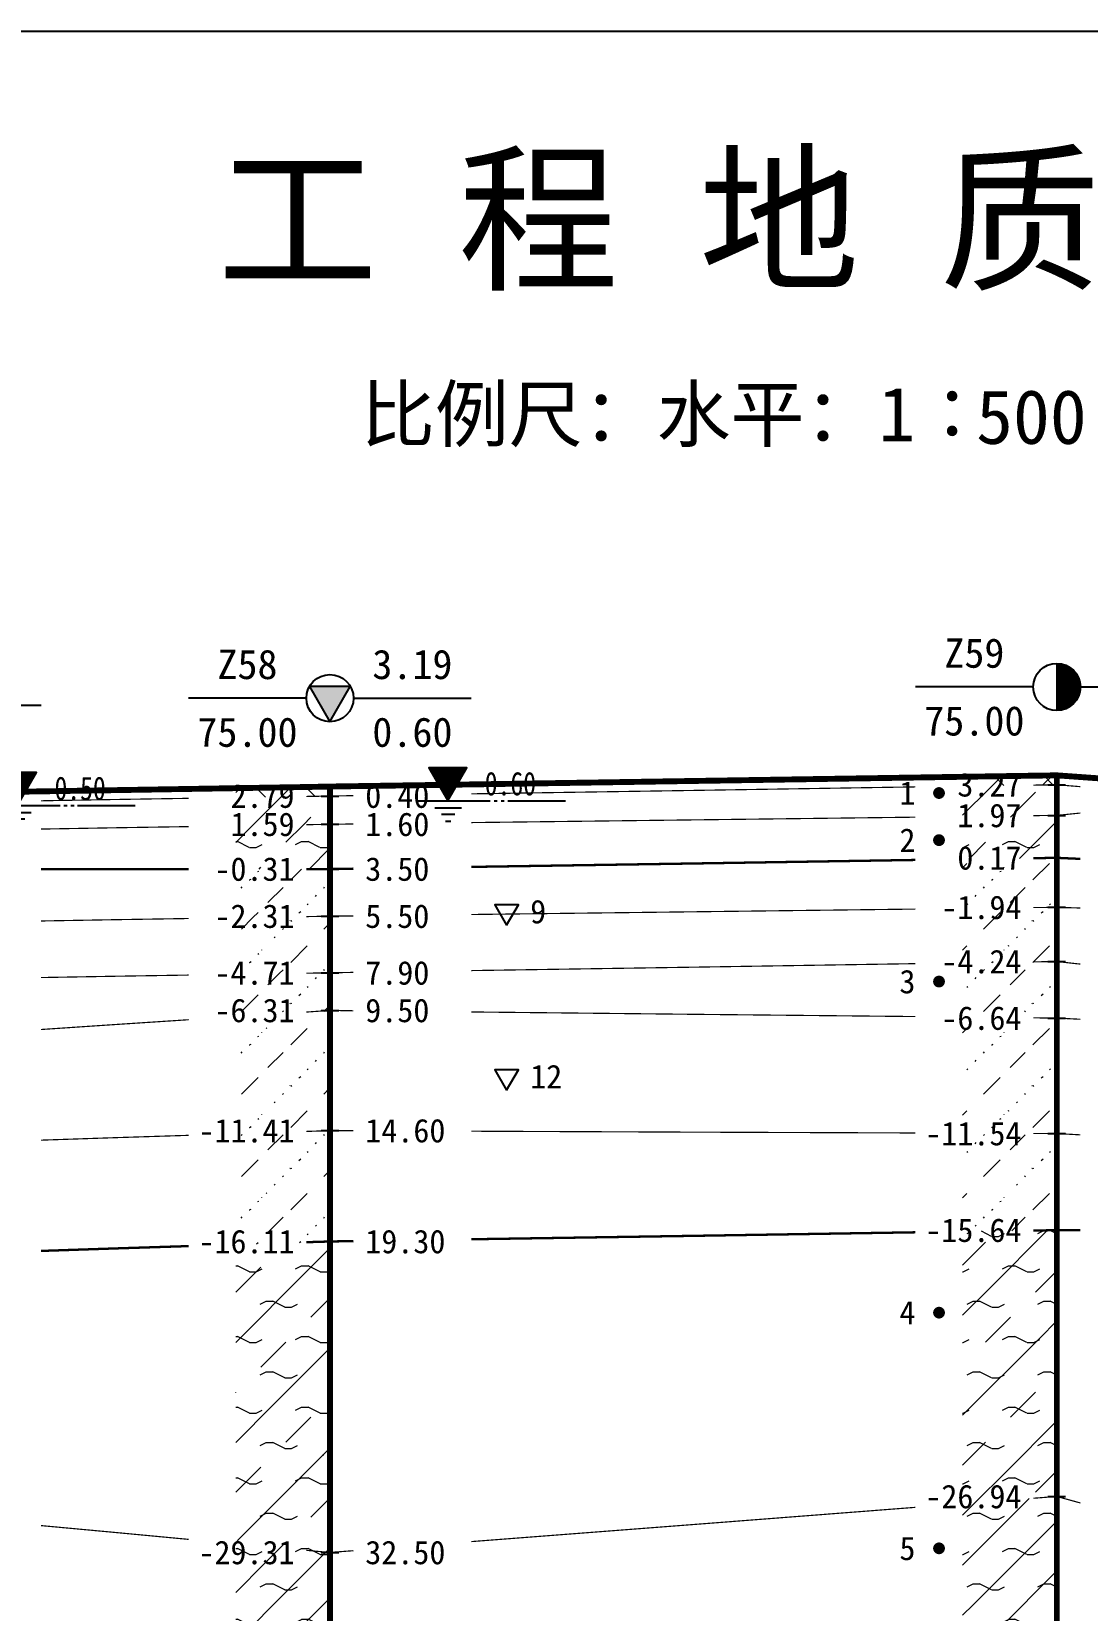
# Model space of a CAD drawing. Extents: x -37 to 3540, y -1485 to 297.
# Drawn here: x 245.8 to 335.5, y -446 to -312 of the extents above; entities that cross this region are included whole.
import ezdxf
from ezdxf.enums import TextEntityAlignment as Align

# ---------------------------------------------------------------- set-up
doc = ezdxf.new("R2010")
doc.units = 0
doc.layers.get('0').update_dxf_attribs({"linetype": 'CONTINUOUS'})
for name, color, linetype in [('CURVE', 200, 'CONTINUOUS'), ('FRAME', 7, 'CONTINUOUS'), ('HOLE', 41, 'CONTINUOUS'), ('SAMPLE', 1, 'CONTINUOUS'), ('STRATUM', 241, 'CONTINUOUS')]:
    doc.layers.add(name, color=color, linetype=linetype)
doc.layers.add('HATCH', color=7, linetype='CONTINUOUS', lineweight=13)
doc.styles.add('ST', font='')
doc.styles.get('ST').set_extended_font_data('SimSun')
pattern_1 = [(45, (134.838, -594), (-2.12132, 2.12132), [10, 0]), (135, (134.838, -594), (-2.12132, -2.12132), [10, 0])]
pattern_2 = [(45, (134.838, -594), (-4.24264, 4.24264), [10, 0]), (45, (135.899, -597.182), (-2.12132, 6.36396), [3, -3])]
pattern_3 = [(45, (134.838, -594), (-4.24264, 4.24264), [10, 0]), (45, (135.899, -597.182), (-2.12132, 6.36396), [3, -3]), (26.565, (135.912, -594.2536), (5.999823, 5.999812), [0.567, -12.849]), (0, (135.345, -594.2536), (0, 6), [0.567, -5.433]), (26.565, (133.2567, -594), (5.999823, 5.999812), [0.567, -12.849]), (0, (133.764, -593.7464), (0, 6), [0.567, -5.433]), (153.435, (135.345, -594.2536), (-5.999818, -5e-06), [1.134, -12.2826]), (26.565, (138.912, -591.2536), (5.999823, 5.999812), [0.567, -12.849]), (0, (138.345, -591.2536), (0, 6), [0.567, -5.433]), (26.565, (136.2567, -591), (5.999823, 5.999812), [0.567, -12.849]), (0, (136.764, -590.7464), (0, 6), [0.567, -5.433]), (153.435, (138.345, -591.2536), (-5.999818, -5e-06), [1.134, -12.2826])]
pattern_4 = [(45, (134.838, -594), (-7e-07, 6.99998), [1.97196, -7.92754]), (45, (137.651, -591.171), (-7e-07, 6.99998), [1.99367, -7.90583]), (45, (139.9054, -588.918), (-7e-07, 6.99998), [1.81361, -8.08588]), (26.565, (134.838, -590.5), (7, 7), [0.0965, -15.55598]), (36.8699, (135.538, -589.8), (7, 7), [0.19775, -34.80225]), (315, (138.338, -587.024), (6.99998, 1e-06), [0.03305, -9.86644]), (26.565, (138.338, -594), (7, 7), [0.14475, -15.50773]), (26.565, (139.038, -593.3), (7, 7), [0.10528, -15.5472]), (90, (139.388, -592.95), (-7, -5e-07), [0.02877, -6.97123]), (26.565, (139.738, -592.6), (7, 7), [0.091, -31.21394]), (36.8699, (140.438, -591.9), (7, 7), [0.11069, -34.88931]), (45, (141.138, -591.2), (-2e-07, 6.99998), [0.10911, -9.79038]), (315, (141.752, -590.452), (6.99998, 1e-06), [0.03305, -9.86644]), (36.8699, (136.238, -589.1), (7, 7), [0.10224, -34.89776]), (53.1301, (136.938, -588.4), (14, 21), [0.13438, -34.86562]), (53.1301, (137.638, -587.7), (14, 21), [0.12625, -34.87375])]
pattern_5 = [(45, (134.838, -594), (-2.12132, 2.12132), [10, 0]), (26.565, (135.912, -594.2536), (5.999823, 5.999812), [0.567, -12.849]), (0, (135.345, -594.2536), (0, 6), [0.567, -5.433]), (26.565, (133.2567, -594), (5.999823, 5.999812), [0.567, -12.849]), (0, (133.764, -593.7464), (0, 6), [0.567, -5.433]), (153.435, (135.345, -594.2536), (-5.999818, -5e-06), [1.134, -12.2826]), (26.565, (138.912, -591.2536), (5.999823, 5.999812), [0.567, -12.849]), (0, (138.345, -591.2536), (0, 6), [0.567, -5.433]), (26.565, (136.2567, -591), (5.999823, 5.999812), [0.567, -12.849]), (0, (136.764, -590.7464), (0, 6), [0.567, -5.433]), (153.435, (138.345, -591.2536), (-5.999818, -5e-06), [1.134, -12.2826])]

# ---------------------------------------------------------------- blocks, each defined once
blk = doc.blocks.new('图头_剖面图A3')
at = {"style": 'ST'}
for s, height, p in [('工 程 地 质 剖 面 图', 10, (-15.09, 10.79)), ('比例尺：水平：1∶            垂直：1∶', 4.6, (-11.5, -5.76))]:
    blk.add_text(s, height=height, dxfattribs=at).set_placement(p, align=Align.MIDDLE_CENTER)
for tag, height, p in [('01_剖面号', 10, (64.41, 11.39)), ('03＿纵向比例', 4.6, (50.43, -5.28)), ('02_横向比例', 4.6, (-18.82, -5.99))]:
    blk.add_attdef(tag, text='', height=height, dxfattribs=at).set_placement(p, align=Align.MIDDLE_LEFT)
blk = doc.blocks.new('H_spt_hole')
blk.add_hatch(color=256).paths.add_polyline_path([(1.73, 1), (-1.73, 1), (0, -2)])
blk.add_lwpolyline([(0, -2), (1.73, 1), (-1.73, 1)], close=True)
blk.add_circle((0, 0), 2)
blk = doc.blocks.new('H_sam_hole')
blk.add_line((0, 2), (0, -2))
at = {"const_width": 2}
blk.add_lwpolyline([(0, -1, 0.414214), (1, 0, 0.414214), (0, 1, 1)], format="xyb", dxfattribs=at)
blk.add_circle((0, 0), 2)
blk = doc.blocks.new('SampleSoilUndisturbed')
at = {"const_width": 0.5}
blk.add_lwpolyline([(-0.25, 0, 1), (0.25, 0, 1)], format="xyb", close=True, dxfattribs=at)
blk = doc.blocks.new('TrigonHollow')
blk.add_lwpolyline([(0, -1.15), (1, 0.58), (-1, 0.58)], close=True)
blk = doc.blocks.new('Gwl')
blk.add_lwpolyline([(0, 0, 0, 3.22, 0), (0, 2.79, 3.22, 3.22, 0)], format="xyseb")
blk.add_lwpolyline([(0, 0), (1.61, 2.79), (-1.61, 2.79)], close=True)
for points in [[(-2.63, 0), (3.61, 0)], [(3.93, 0), (4.21, 0)], [(4.53, 0), (4.8, 0)], [(5.09, 0), (9.99, 0)], [(-1.09, -0.61), (1.16, -0.61)], [(-0.54, -1.14), (0.61, -1.14)], [(-0.19, -1.74), (0.26, -1.74)]]:
    blk.add_lwpolyline(points)
at = {"style": 'ST', "width": 0.8}
blk.add_attdef('*GWL', (3.14, 0.45), '', height=2, dxfattribs=at)

msp = doc.modelspace()

# ---------------------------------------------------------------- hatches: boundary and pattern name
at = {"layer": 'HATCH'}
h = msp.add_hatch(dxfattribs=at)
h.set_pattern_fill('STT', color=50, style=0)
h.set_pattern_definition(pattern_1)
h.paths.add_polyline_path([(332.87, -375.12), (324.87, -375.24), (324.87, -376.04), (332.87, -375.92)])
h.paths.add_polyline_path([(323.66, -377.41), (330.36, -377.41), (330.36, -374.47), (323.66, -374.47)], flags=9)
h = msp.add_hatch(dxfattribs=at)
h.set_pattern_fill('FZNT', color=32, style=0)
h.set_pattern_definition(pattern_2)
h.paths.add_polyline_path([(332.87, -375.92), (324.87, -376.04), (324.87, -378.62), (332.87, -378.52)])
h.paths.add_polyline_path([(323.66, -380.01), (330.36, -380.01), (330.36, -377.07), (323.66, -377.07)], flags=9)
h.paths.add_polyline_path([(323.66, -377.41), (330.36, -377.41), (330.36, -374.47), (323.66, -374.47)], flags=9)
h = msp.add_hatch(dxfattribs=at)
h.set_pattern_fill('STT', color=50, style=0)
h.set_pattern_definition(pattern_1)
h.paths.add_polyline_path([(271.17, -376.07), (263.17, -376.21), (263.17, -377.01), (271.17, -376.88)])
h.paths.add_polyline_path([(261.96, -378.36), (268.65, -378.36), (268.65, -375.43), (261.96, -375.43)], flags=9)
h = msp.add_hatch(dxfattribs=at)
h.set_pattern_fill('FZNT', color=32, style=0)
h.set_pattern_definition(pattern_2)
h.paths.add_polyline_path([(271.17, -376.88), (263.17, -377.01), (263.17, -379.41), (271.17, -379.27)])
h.paths.add_polyline_path([(261.96, -380.76), (268.65, -380.76), (268.65, -377.83), (261.96, -377.83)], flags=9)
h.paths.add_polyline_path([(261.96, -378.36), (268.65, -378.36), (268.65, -375.43), (261.96, -375.43)], flags=9)
h = msp.add_hatch(dxfattribs=at)
h.set_pattern_fill('YNFNT', color=251, style=0)
h.set_pattern_definition(pattern_3)
h.paths.add_polyline_path([(271.17, -379.27), (263.17, -379.41), (263.17, -383.07), (271.17, -383.07)])
h.paths.add_polyline_path([(260.53, -384.56), (268.65, -384.56), (268.65, -381.63), (260.53, -381.63)], flags=9)
h.paths.add_polyline_path([(261.96, -380.76), (268.65, -380.76), (268.65, -377.83), (261.96, -377.83)], flags=9)
h = msp.add_hatch(dxfattribs=at)
h.set_pattern_fill('YNFNT', color=251, style=0)
h.set_pattern_definition(pattern_3)
h.paths.add_polyline_path([(332.87, -378.52), (324.87, -378.62), (324.87, -382.24), (332.87, -382.12)])
h.paths.add_polyline_path([(323.66, -383.61), (330.36, -383.61), (330.36, -380.67), (323.66, -380.67)], flags=9)
h.paths.add_polyline_path([(323.66, -380.01), (330.36, -380.01), (330.36, -377.07), (323.66, -377.07)], flags=9)
h = msp.add_hatch(dxfattribs=at)
h.set_pattern_fill('SZFT', color=52, style=0)
h.set_pattern_definition(pattern_4)
h.paths.add_polyline_path([(271.17, -383.07), (270.42, -383.07), (263.17, -383.07), (263.17, -387.21), (271.17, -387.07)])
h.paths.add_polyline_path([(260.53, -388.56), (268.65, -388.56), (268.65, -385.63), (260.53, -385.63)], flags=9)
h.paths.add_polyline_path([(260.53, -384.56), (268.65, -384.56), (268.65, -381.63), (260.53, -381.63)], flags=9)
h = msp.add_hatch(dxfattribs=at)
h.set_pattern_fill('SZFT', color=52, style=0)
h.set_pattern_definition(pattern_4)
h.paths.add_polyline_path([(332.87, -382.12), (324.87, -382.24), (324.87, -386.42), (332.87, -386.32)])
h.paths.add_polyline_path([(322.23, -387.81), (330.36, -387.81), (330.36, -384.87), (322.23, -384.87)], flags=9)
h.paths.add_polyline_path([(323.66, -383.61), (330.36, -383.61), (330.36, -380.67), (323.66, -380.67)], flags=9)
h = msp.add_hatch(dxfattribs=at)
h.set_pattern_fill('SZFT', color=52, style=0)
h.set_pattern_definition(pattern_4)
h.paths.add_polyline_path([(271.17, -387.07), (263.17, -387.21), (263.17, -392.01), (271.17, -391.88)])
h.paths.add_polyline_path([(260.53, -393.36), (268.65, -393.36), (268.65, -390.44), (260.53, -390.44)], flags=9)
h.paths.add_polyline_path([(260.53, -388.56), (268.65, -388.56), (268.65, -385.63), (260.53, -385.63)], flags=9)
h = msp.add_hatch(dxfattribs=at)
h.set_pattern_fill('SZFT', color=52, style=0)
h.set_pattern_definition(pattern_4)
h.paths.add_polyline_path([(332.87, -386.32), (324.87, -386.42), (324.87, -391.04), (332.87, -390.92)])
h.paths.add_polyline_path([(322.24, -392.4), (330.36, -392.4), (330.36, -389.5), (322.24, -389.5)], flags=9)
h.paths.add_polyline_path([(322.23, -387.81), (330.36, -387.81), (330.36, -384.87), (322.23, -384.87)], flags=9)
h = msp.add_hatch(dxfattribs=at)
h.set_pattern_fill('SZFT', color=52, style=0)
h.set_pattern_definition(pattern_4)
h.paths.add_polyline_path([(332.87, -390.92), (324.87, -391.04), (324.87, -395.64), (332.87, -395.72)])
h.paths.add_polyline_path([(322.23, -397.21), (330.36, -397.21), (330.36, -394.27), (322.23, -394.27)], flags=9)
h.paths.add_polyline_path([(322.24, -392.4), (330.36, -392.4), (330.36, -389.5), (322.24, -389.5)], flags=9)
h = msp.add_hatch(dxfattribs=at)
h.set_pattern_fill('SZFT', color=52, style=0)
h.set_pattern_definition(pattern_4)
h.paths.add_polyline_path([(271.17, -391.88), (263.17, -392.01), (263.17, -395.6), (271.17, -395.07)])
h.paths.add_polyline_path([(260.53, -396.56), (268.65, -396.56), (268.65, -393.63), (260.53, -393.63)], flags=9)
h.paths.add_polyline_path([(260.53, -393.36), (268.65, -393.36), (268.65, -390.44), (260.53, -390.44)], flags=9)
h = msp.add_hatch(dxfattribs=at)
h.set_pattern_fill('SZFT', color=52, style=0)
h.set_pattern_definition(pattern_4)
h.paths.add_polyline_path([(271.17, -395.07), (263.17, -395.6), (263.17, -405.54), (271.17, -405.27)])
h.paths.add_polyline_path([(259.1, -406.76), (268.65, -406.76), (268.65, -403.84), (259.1, -403.84)], flags=9)
h.paths.add_polyline_path([(260.53, -396.56), (268.65, -396.56), (268.65, -393.63), (260.53, -393.63)], flags=9)
h = msp.add_hatch(dxfattribs=at)
h.set_pattern_fill('SZFT', color=52, style=0)
h.set_pattern_definition(pattern_4)
h.paths.add_polyline_path([(332.87, -395.72), (324.87, -395.64), (324.87, -405.49), (332.87, -405.52)])
h.paths.add_polyline_path([(320.81, -407.01), (330.36, -407.01), (330.36, -404.09), (320.81, -404.09)], flags=9)
h.paths.add_polyline_path([(322.23, -397.21), (330.36, -397.21), (330.36, -394.27), (322.23, -394.27)], flags=9)
h = msp.add_hatch(dxfattribs=at)
h.set_pattern_fill('SZFT', color=52, style=0)
h.set_pattern_definition(pattern_4)
h.paths.add_polyline_path([(271.17, -405.27), (263.17, -405.54), (263.17, -414.94), (271.17, -414.68)])
h.paths.add_polyline_path([(259.1, -416.16), (268.65, -416.16), (268.65, -413.23), (259.1, -413.23)], flags=9)
h.paths.add_polyline_path([(259.1, -406.76), (268.65, -406.76), (268.65, -403.84), (259.1, -403.84)], flags=9)
h = msp.add_hatch(dxfattribs=at)
h.set_pattern_fill('SZFT', color=52, style=0)
h.set_pattern_definition(pattern_4)
h.paths.add_polyline_path([(332.87, -405.52), (324.87, -405.49), (324.87, -413.84), (332.87, -413.72)])
h.paths.add_polyline_path([(320.8, -415.21), (330.36, -415.21), (330.36, -412.27), (320.8, -412.27)], flags=9)
h.paths.add_polyline_path([(320.81, -407.01), (330.36, -407.01), (330.36, -404.09), (320.81, -404.09)], flags=9)
h = msp.add_hatch(dxfattribs=at)
h.set_pattern_fill('YNFNT', color=251, style=0)
h.set_pattern_definition(pattern_3)
h.paths.add_polyline_path([(332.87, -413.72), (324.87, -413.84), (324.87, -436.94), (332.87, -436.32)])
h.paths.add_polyline_path([(320.8, -437.81), (330.36, -437.81), (330.36, -434.87), (320.8, -434.87)], flags=9)
h.paths.add_polyline_path([(320.8, -415.21), (330.36, -415.21), (330.36, -412.27), (320.8, -412.27)], flags=9)
h = msp.add_hatch(dxfattribs=at)
h.set_pattern_fill('YNFNT', color=251, style=0)
h.set_pattern_definition(pattern_3)
h.paths.add_polyline_path([(271.17, -414.68), (263.17, -414.94), (263.17, -440.33), (271.17, -441.07)])
h.paths.add_polyline_path([(259.1, -442.56), (268.65, -442.56), (268.65, -439.63), (259.1, -439.63)], flags=9)
h.paths.add_polyline_path([(259.1, -416.16), (268.65, -416.16), (268.65, -413.23), (259.1, -413.23)], flags=9)
h = msp.add_hatch(dxfattribs=at)
h.set_pattern_fill('YNNT', color=251, style=0)
h.set_pattern_definition(pattern_5)
h.paths.add_polyline_path([(332.87, -436.32), (324.87, -436.94), (324.87, -452.12), (332.87, -451.92)])
h.paths.add_polyline_path([(320.8, -453.41), (330.36, -453.41), (330.36, -450.47), (320.8, -450.47)], flags=9)
h.paths.add_polyline_path([(320.8, -437.81), (330.36, -437.81), (330.36, -434.87), (320.8, -434.87)], flags=9)
h = msp.add_hatch(dxfattribs=at)
h.set_pattern_fill('YNNT', color=251, style=0)
h.set_pattern_definition(pattern_5)
h.paths.add_polyline_path([(271.17, -441.07), (263.17, -440.33), (263.17, -453.43), (271.17, -453.48)])
h.paths.add_polyline_path([(259.1, -454.96), (268.65, -454.96), (268.65, -452.03), (259.1, -452.03)], flags=9)
h.paths.add_polyline_path([(259.1, -442.56), (268.65, -442.56), (268.65, -439.63), (259.1, -439.63)], flags=9)

# ---------------------------------------------------------------- linework, layer by layer
at = {"layer": 'FRAME', "linetype": 'Continuous'}
msp.add_line((658.45, -312), (-17.39, -312), dxfattribs=at)
at = {"layer": 'HOLE', "linetype": 'Continuous'}
for points in [[(330.87, -367.62), (320.87, -367.62)], [(334.87, -367.62), (344.87, -367.62)], [(236.65, -369.17), (246.65, -369.17)], [(269.17, -368.57), (259.17, -368.57)], [(273.17, -368.57), (283.17, -368.57)], [(332.12, -375.92), (333.62, -375.92)], [(270.42, -376.88), (271.92, -376.88)], [(332.12, -378.52), (333.62, -378.52)], [(270.42, -379.27), (271.92, -379.27)], [(270.42, -383.07), (271.92, -383.07)], [(332.12, -382.12), (333.62, -382.12)], [(270.42, -387.07), (271.92, -387.07)], [(332.12, -386.32), (333.62, -386.32)], [(332.12, -390.92), (333.62, -390.92)], [(270.42, -391.88), (271.92, -391.88)], [(270.42, -395.07), (271.92, -395.07)], [(332.12, -395.72), (333.62, -395.72)], [(270.42, -405.27), (271.92, -405.27)], [(332.12, -405.52), (333.62, -405.52)], [(332.12, -413.72), (333.62, -413.72)], [(270.42, -414.68), (271.92, -414.68)], [(332.12, -436.32), (333.62, -436.32)], [(270.42, -441.07), (271.92, -441.07)]]:
    msp.add_lwpolyline(points, dxfattribs=at)
at = {"layer": 'HOLE', "linetype": 'Continuous', "const_width": 0.5}
for points in [[(332.87, -375.12), (332.87, -525.12)], [(271.17, -376.07), (271.17, -524.78)]]:
    msp.add_lwpolyline(points, dxfattribs=at)
at = {"layer": 'STRATUM', "linetype": 'Continuous'}
for points, const_width in [([(283.17, -375.89), (330.87, -375.15)], 0.5), ([(330.87, -375.15), (332.87, -375.12), (344.87, -375.98)], 0.5), ([(232.65, -376.74), (234.65, -376.67), (246.65, -376.48)], 0.5), ([(246.65, -376.48), (269.17, -376.11)], 0.5), ([(269.17, -376.11), (271.17, -376.07), (283.17, -375.89)], 0.5), ([(283.17, -376.69), (302.02, -376.4), (320.87, -376.1)], 0.1), ([(330.87, -375.95), (332.87, -375.92), (334.87, -376.08)], 0.1), ([(246.65, -377.28), (252.91, -377.17), (259.17, -377.07)], 0.1), ([(269.17, -376.91), (271.17, -376.88), (273.17, -376.84)], 0.1), ([(283.17, -379.13), (302.02, -378.9), (320.87, -378.67)], 0.1), ([(330.87, -378.54), (332.87, -378.52), (334.87, -378.32)], 0.1), ([(246.65, -379.68), (252.91, -379.57), (259.17, -379.47)], 0.1), ([(269.17, -379.31), (271.17, -379.27), (273.17, -379.25)], 0.1), ([(246.65, -383.07), (252.91, -383.07), (259.17, -383.07)], 0.2), ([(269.17, -383.07), (271.17, -383.07), (273.17, -383.04)], 0.2), ([(283.17, -382.89), (302.02, -382.6), (320.87, -382.3)], 0.2), ([(330.87, -382.15), (332.87, -382.12), (334.87, -382.21)], 0.2), ([(246.65, -387.48), (252.91, -387.37), (259.17, -387.27)], 0.1), ([(269.17, -387.11), (271.17, -387.07), (273.17, -387.05)], 0.1), ([(283.17, -386.93), (302.02, -386.7), (320.87, -386.47)], 0.1), ([(330.87, -386.34), (332.87, -386.32), (334.87, -386.38)], 0.1), ([(283.17, -391.69), (302.02, -391.4), (320.87, -391.1)], 0.1), ([(330.87, -390.95), (332.87, -390.92), (334.87, -391.14)], 0.1), ([(246.65, -392.28), (252.91, -392.17), (259.17, -392.07)], 0.1), ([(269.17, -391.91), (271.17, -391.88), (273.17, -391.84)], 0.1), ([(269.17, -395.21), (271.17, -395.07), (273.17, -395.1)], 0.1), ([(283.17, -395.2), (302.02, -395.4), (320.87, -395.59)], 0.1), ([(246.65, -396.69), (252.91, -396.27), (259.17, -395.86)], 0.1), ([(330.87, -395.7), (332.87, -395.72), (334.87, -395.82)], 0.1), ([(246.65, -406.08), (252.91, -405.87), (259.17, -405.67)], 0.1), ([(269.17, -405.34), (271.17, -405.27), (273.17, -405.28)], 0.1), ([(283.17, -405.32), (302.02, -405.4), (320.87, -405.47)], 0.1), ([(330.87, -405.51), (332.87, -405.52), (334.87, -405.63)], 0.1), ([(283.17, -414.49), (302.02, -414.2), (320.87, -413.9)], 0.2), ([(330.87, -413.75), (332.87, -413.72), (334.87, -413.71)], 0.2), ([(246.65, -415.48), (252.91, -415.27), (259.17, -415.07)], 0.2), ([(269.17, -414.74), (271.17, -414.68), (273.17, -414.64)], 0.2), ([(330.87, -436.47), (332.87, -436.32), (334.87, -436.87)], 0.1), ([(283.17, -440.15), (302.02, -438.7), (320.87, -437.24)], 0.1), ([(246.65, -438.79), (252.91, -439.37), (259.17, -439.96)], 0.1), ([(269.17, -440.89), (271.17, -441.07), (273.17, -440.92)], 0.1)]:
    msp.add_lwpolyline(points, dxfattribs=dict(at, const_width=const_width))

# ---------------------------------------------------------------- block references
at = {"layer": 'CURVE'}
for p, values in [((244.65, -377.67), {'*GWL': '0.50'}), ((281.17, -377.27), {'*GWL': '0.60'})]:
    msp.add_blockref('Gwl', p, dxfattribs=at).add_auto_attribs(values)
for p in [(286.17, -386.68), (286.17, -400.68)]:
    msp.add_blockref('TrigonHollow', p, dxfattribs=at)
at = {"layer": 'FRAME'}
msp.add_blockref('图头_剖面图A3', (344.84, -338.7), dxfattribs=at).add_auto_attribs({'01_剖面号': "13--13'", '02_横向比例': '500', '03＿纵向比例': '500'})
at = {"layer": 'HOLE'}
for name, p in [('H_sam_hole', (332.87, -367.62)), ('H_spt_hole', (271.17, -368.57))]:
    msp.add_blockref(name, p, dxfattribs=at)
at = {"layer": 'SAMPLE'}
for p in [(322.87, -376.62), (322.87, -380.62), (322.87, -392.62), (322.87, -420.72), (322.87, -440.72)]:
    msp.add_blockref('SampleSoilUndisturbed', p, dxfattribs=at)

# ---------------------------------------------------------------- texts
at = {"layer": 'CURVE', "style": 'ST'}
for s, p in [('9', (288.17, -386.68)), ('12', (288.17, -400.68))]:
    msp.add_text(s, height=2, dxfattribs=at).set_placement(p, align=Align.MIDDLE_LEFT)
at = {"layer": 'HOLE', "style": 'ST'}
for s, p in [('Z58', (264.17, -365.7)), ('Z59', (325.87, -364.74)), ('3.19', (278.17, -365.7)), ('75.00', (325.87, -370.49)), ('75.00', (264.17, -371.45)), ('0.60', (278.17, -371.45))]:
    msp.add_text(s, height=2.5, dxfattribs=at).set_placement(p, align=Align.MIDDLE_CENTER)
for s, p in [('3.27', (329.87, -375.92)), ('2.79', (268.17, -376.88)), ('1.97', (329.87, -378.52)), ('1.59', (268.17, -379.27)), ('0.17', (329.87, -382.12)), ('-0.31', (268.17, -383.07)), ('-1.94', (329.87, -386.32)), ('-2.31', (268.17, -387.07)), ('-4.71', (268.17, -391.88)), ('-4.24', (329.87, -390.92)), ('-6.31', (268.17, -395.07)), ('-6.64', (329.87, -395.72)), ('-11.41', (268.17, -405.27)), ('-11.54', (329.87, -405.52)), ('-16.11', (268.17, -414.68)), ('-15.64', (329.87, -413.72)), ('-26.94', (329.87, -436.32)), ('-29.31', (268.17, -441.07))]:
    msp.add_text(s, height=2, dxfattribs=at).set_placement(p, align=Align.MIDDLE_RIGHT)
for s, p in [('0.40', (274.17, -376.88)), ('1.60', (274.17, -379.27)), ('3.50', (274.17, -383.07)), ('5.50', (274.17, -387.07)), ('7.90', (274.17, -391.88)), ('9.50', (274.17, -395.07)), ('14.60', (274.17, -405.27)), ('19.30', (274.17, -414.68)), ('32.50', (274.17, -441.07))]:
    msp.add_text(s, height=2, dxfattribs=at).set_placement(p, align=Align.MIDDLE_LEFT)
at = {"layer": 'SAMPLE', "style": 'ST'}
for s, p in [('1', (320.87, -376.62)), ('2', (320.87, -380.62)), ('3', (320.87, -392.62)), ('4', (320.87, -420.72)), ('5', (320.87, -440.72))]:
    msp.add_text(s, height=2, dxfattribs=at).set_placement(p, align=Align.MIDDLE_RIGHT)

doc.saveas('drawing.dxf')
